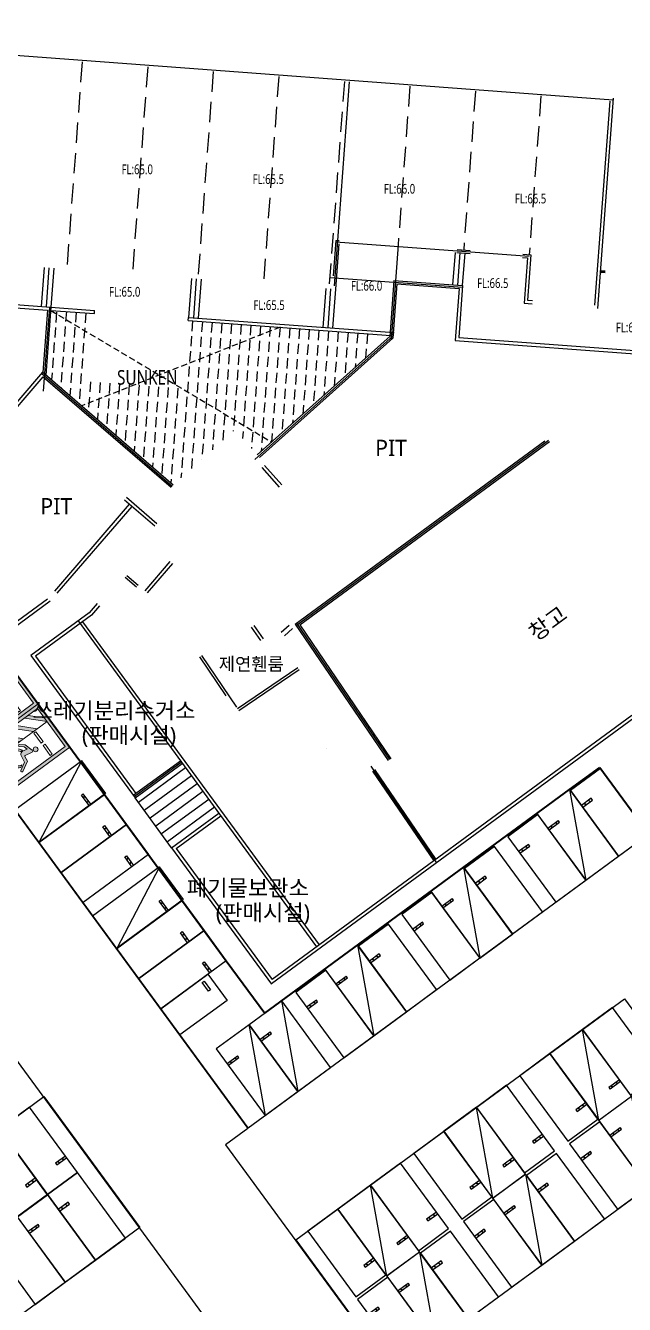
# Model space of a CAD drawing. Header units: millimetres. Extents: x 75184266 to 76346726, y -35077925 to -33679385.
# Drawn here: x 75375782 to 75412683, y -34925494 to -34846768 of the extents above; entities that cross this region are included whole.
import ezdxf
from ezdxf.enums import TextEntityAlignment as Align

# ---------------------------------------------------------------- set-up
doc = ezdxf.new("R2010")
doc.units = ezdxf.units.MM
doc.header["$LTSCALE"] = 50
doc.header["$MEASUREMENT"] = 0
doc.linetypes.add('XR-지하3층$0$HIDDEN', pattern=[0.375, 0.25, -0.125])
doc.linetypes.add('XR-지하3층$0$HIDDEN2', pattern=[0.1875, 0.125, -0.0625])
for name, color, linetype in [('XR-지하3층$0$1HIDDEN2', 1, 'XR-지하3층$0$HIDDEN2'), ('XR-지하3층$0$5', 5, 'CONTINUOUS'), ('XR-지하3층$0$A-주차', 9, 'CONTINUOUS'), ('XR-지하3층$0$hat', 8, 'CONTINUOUS'), ('XR-지하3층$0$일반주차', 8, 'CONTINUOUS'), ('XR-지하3층$0$장애인', 11, 'CONTINUOUS'), ('XR-지하3층$0$확장형주차', 8, 'CONTINUOUS')]:
    doc.layers.add(name, color=color, linetype=linetype)
doc.layers.add('건축', color=8, linetype='CONTINUOUS', plot=False)
doc.layers.add('유도관제-주차면', color=7, linetype='CONTINUOUS', lineweight=100)
doc.styles.add('HY각헤드라인M', font='')
doc.styles.add('XR-지하3층$0$맑은고딕', font='')
doc.styles.add('XR-지하3층$0$울릉도m', font='')
doc.styles.get('HY각헤드라인M').set_extended_font_data('Malgun Gothic')
doc.styles.get('XR-지하3층$0$맑은고딕').set_extended_font_data('Malgun Gothic')
doc.styles.get('XR-지하3층$0$울릉도m').set_extended_font_data('Malgun Gothic')

# ---------------------------------------------------------------- blocks, each defined once
blk = doc.blocks.new('XR-지하3층$0$일반형 주차')
at = {"layer": 'XR-지하3층$0$일반주차'}
for p, q in [((750, 3865), (0, 3865)), ((0, 3735), (750, 3735)), ((750, 3735), (750, 3865))]:
    blk.add_line(p, q, dxfattribs=at)
blk.add_lwpolyline([(2300, 5000), (0, 5000), (0, 0), (2300, 0)], close=True, dxfattribs=at)
for centre in [(238, 3800), (563, 3800)]:
    blk.add_circle(centre, 17.5, dxfattribs=at)
blk = doc.blocks.new('XR-지하3층$0$확장형 주차')
at = {"layer": 'XR-지하3층$0$확장형주차', "color": 7}
for p, q in [((0, 3965), (800, 3965)), ((800, 3835), (800, 3965)), ((0, 3835), (800, 3835))]:
    blk.add_line(p, q, dxfattribs=at)
blk.add_lwpolyline([(2500, 5100), (0, 0)], dxfattribs=at)
blk.add_lwpolyline([(2500, 5091), (0, 5091), (0, -9), (2500, -9)], close=True, dxfattribs=at)
for centre in [(238, 3900), (613, 3900)]:
    blk.add_circle(centre, 17.5, dxfattribs=at)
blk = doc.blocks.new('XR-지하3층$0$장애인 주차')
at = {"layer": 'XR-지하3층$0$5', "ltscale": 4}
h = blk.add_hatch(color=7, dxfattribs=at)
h.dxf.hatch_style = 1
h.paths.add_polyline_path([(3842, -695), (4402, -695), (4402, -1115), (3842, -1115)])
h.paths.add_polyline_path([(3892, -1065), (4352, -1065), (4352, -745), (3892, -745)], flags=16)
h.paths.add_polyline_path([(3982, -990), (3988, -973), (4011, -981), (4046, -898), (4136, -898), (4137, -881), (4072, -881), (4072, -863), (4138, -863), (4142, -810, -3.72247), (4161, -797), (4152, -916), (4058, -916), (4021, -1003)], flags=0)
h = blk.add_hatch(color=256, dxfattribs=at)
h.dxf.hatch_style = 1
h.paths.add_polyline_path([(4352, -1065), (4352, -745), (3892, -745), (3892, -1065)])
at = {"layer": 'XR-지하3층$0$hat'}
h = blk.add_hatch(color=7, dxfattribs=at)
edge = h.paths.add_edge_path()
edge.add_line((4161, -797), (4152, -916))
edge.add_line((4152, -916), (4058, -916))
edge.add_line((4058, -916), (4021, -1003))
edge.add_line((4021, -1003), (3982, -990))
edge.add_line((3982, -990), (3988, -973))
edge.add_line((3988, -973), (4011, -981))
edge.add_line((4011, -981), (4046, -898))
edge.add_line((4046, -898), (4136, -898))
edge.add_line((4136, -898), (4137, -881))
edge.add_line((4137, -881), (4072, -881))
edge.add_line((4072, -881), (4072, -863))
edge.add_line((4072, -863), (4138, -863))
edge.add_line((4138, -863), (4142, -810))
edge.add_arc((4140, -787), 22.8, -24.88273, 274.96983, ccw=False)
edge = h.paths.add_edge_path()
edge.add_line((4048, -981), (4058, -958))
edge.add_arc((4127, -942), 71.5, 192.8781, 416.16881)
edge.add_line((4167, -882), (4169, -863))
edge.add_arc((4127, -942), 89.2, 206.53502, 422.4866, ccw=False)
at = {"layer": 'XR-지하3층$0$장애인', "lineweight": 5, "true_color": 0xffffff}
blk.add_hatch(color=7, dxfattribs=at).paths.add_polyline_path([(2472, 3995), (2472, -1005), (3842, -1005), (3842, -805), (2672, -805), (2672, 3795), (5572, 3795), (5572, -805), (4402, -805), (4402, -1005), (5772, -1005), (5772, 3995)])
h = blk.add_hatch(color=7, dxfattribs=at)
h.paths.add_polyline_path([(5572, 2795), (5572, 3078), (4855, 3795), (4572, 3795)])
h.paths.add_polyline_path([(4572, 3045), (4572, 2762), (5572, 1762), (5572, 2045)])
h.paths.add_polyline_path([(4572, 2012), (4572, 1729), (5572, 729), (5572, 1012)])
h.paths.add_polyline_path([(5572, -304), (5572, -21), (4572, 979), (4572, 696)])
h.paths.add_polyline_path([(4572, -54), (4572, -336), (5041, -805), (5323, -805)])
h = blk.add_hatch(color=7, dxfattribs=at)
h.paths.add_polyline_path([(3763, 2216, -1), (3463, 2216, -1)])
h.paths.add_polyline_path([(3992, 1503, -0.343093), (3870, 1283), (3381, 1194), (3090, 708, -0.931653), (2987, 770), (3330, 1379), (3639, 1415, 0.446048), (3689, 1485), (3600, 1888, -0.596144), (3699, 2009), (4214, 1851), (4443, 1569, -0.883364), (4355, 1493), (4151, 1741), (3925, 1810)])
h.paths.add_polyline_path([(4053, 1393), (4055, 1528, -1.526545), (3257, 820), (3348, 969, 1.638056)])
at = {"layer": 'XR-지하3층$0$1HIDDEN2', "color": 11}
for points in [[(4161, -797), (4152, -916), (4058, -916), (4021, -1003), (3982, -990), (3988, -973), (4011, -981), (4046, -898), (4136, -898), (4137, -881), (4072, -881), (4072, -863), (4138, -863), (4142, -810)], [(4167, -882), (4169, -863)]]:
    blk.add_lwpolyline(points, dxfattribs=at)
for centre, radius, start, end in [((4140, -787), 22.8, 335.11727, 274.96983), ((4127, -942), 89.2, 206.53502, 62.4866), ((4127, -942), 71.5, 192.8781, 56.16881)]:
    blk.add_arc(centre, radius, start, end, dxfattribs=at)
at = {"layer": 'XR-지하3층$0$5', "lineweight": 5}
for p, q in [((4572, 3795), (4572, -805)), ((5572, 2795), (4572, 3795)), ((5572, 3078), (4855, 3795)), ((5572, 2045), (4572, 3045)), ((5572, 1762), (4572, 2762)), ((5572, 1012), (4572, 2012)), ((5572, 729), (4572, 1729)), ((5572, -21), (4572, 979)), ((5572, -304), (4572, 696)), ((5323, -805), (4572, -54)), ((5041, -805), (4572, -336))]:
    blk.add_line(p, q, dxfattribs=at)
at = {"layer": 'XR-지하3층$0$5', "ltscale": 4}
for p, q in [((4165, -1005), (4165, -805)), ((4165, -805), (4165, -905))]:
    blk.add_line(p, q, dxfattribs=at)
at = {"layer": 'XR-지하3층$0$5', "lineweight": 5}
for points in [[(3842, -1005), (2472, -1005), (2472, 3995), (5772, 3995), (5772, -1005), (4402, -1005)], [(3842, -805), (2672, -805), (2672, 3795), (5572, 3795), (5572, -805), (4402, -805)]]:
    blk.add_lwpolyline(points, dxfattribs=at)
at = {"layer": 'XR-지하3층$0$5', "ltscale": 4}
for points in [[(3842, -695), (3842, -1115), (4402, -1115), (4402, -695)], [(3892, -745), (3892, -1065), (4352, -1065), (4352, -745)]]:
    blk.add_lwpolyline(points, close=True, dxfattribs=at)
at = {"layer": 'XR-지하3층$0$장애인', "color": 8, "lineweight": 5}
for p, q in [((3689, 1485), (3600, 1888, 0)), ((3699, 2009, 0), (4214, 1851, 0)), ((3925, 1810, 0), (4151, 1741, 0)), ((4151, 1741, 0), (4355, 1493, 0)), ((4214, 1851, 0), (4443, 1569, 0)), ((3348, 969), (3257, 820)), ((4055, 1528), (4053, 1393))]:
    blk.add_line(p, q, dxfattribs=at)
at = {"layer": 'XR-지하3층$0$장애인', "color": 7, "lineweight": 5}
for points in [[(3523, 2720), (2773, 2720), (2773, 2870), (3523, 2870)], [(4473, 2720), (3723, 2720), (3723, 2870), (4473, 2870)]]:
    blk.add_lwpolyline(points, close=True, dxfattribs=at)
at = {"layer": 'XR-지하3층$0$장애인', "color": 8, "lineweight": 5, "extrusion": (0.976964, 0.213404, 0), "elevation": 4221}
blk.add_lwpolyline([(617, 0), (931, 0)], dxfattribs=at)
at = {"layer": 'XR-지하3층$0$장애인', "color": 8, "lineweight": 5}
for points in [[(3094, 715, -1.000002), (2987, 770), (3330, 1379), (3640, 1415)], [(3992, 1503, -0.343093), (3870, 1283), (3381, 1194), (3094, 715)]]:
    blk.add_lwpolyline(points, format="xyb", dxfattribs=at)
blk.add_circle((3613, 2216), 150, dxfattribs=at)
for centre, radius, start, end in [((3682, 1922, 0), 88.4, 79.11433, 202.31847), ((3810, 1000), 582, 198.00599, 65.09494), ((3809, 1000), 462, 183.85247, 58.2396), ((3632, 1473), 57.7, 276.27861, 12.43535), ((4394, 1537, 0), 58.8, 227.96553, 33.79043)]:
    blk.add_arc(centre, radius, start, end, dxfattribs=at)
blk = doc.blocks.new('XR-지하3층$0$A$C73B52ADF')
at = {"layer": 'XR-지하3층$0$A-주차', "elevation": 0}
for points in [[(-2038, 2466), (-38, 2466), (-38, -1134), (-2038, -1134)], [(-1166, 2021), (-1166, 1871), (-1832, 1871), (-1832, 2021)]]:
    blk.add_lwpolyline(points, close=True, dxfattribs=at)

msp = doc.modelspace()

# ---------------------------------------------------------------- linework, layer by layer
at = {"layer": '건축', "ltscale": 0.5}
for p, q in [((75350478, -34846768), (75411986, -34851330)), ((75395723, -34850224), (75394791, -34862789)), ((75411994, -34851230), (75411032, -34864194)), ((75411779, -34851414), (75410847, -34863980)), ((75394899, -34859989), (75394736, -34862183)), ((75394899, -34859989), (75395098, -34860004)), ((75395084, -34860204), (75394876, -34862996)), ((75394891, -34860089), (75406809, -34860973)), ((75398738, -34860274), (75398305, -34866113)), ((75402364, -34860744, 0), (75403171, -34860804, 0)), ((75402378, -34860544, 0), (75403186, -34860604, 0)), ((75406402, -34861043), (75406702, -34861065)), ((75406417, -34860844), (75406916, -34860881)), ((75406702, -34861065), (75406495, -34863858)), ((75406916, -34860881), (75406709, -34863673)), ((75394529, -34862268), (75402707, -34862875)), ((75398476, -34862461), (75398219, -34865922)), ((75398661, -34862675), (75398413, -34866017)), ((75398476, -34862461), (75402714, -34862775)), ((75398661, -34862675), (75402500, -34862960)), ((75402500, -34862960), (75402263, -34866151)), ((75402714, -34862775), (75402478, -34865966)), ((75366078, -34863267), (75377347, -34864102)), ((75366262, -34863481), (75377132, -34864287)), ((75406495, -34863858), (75406993, -34863895)), ((75406709, -34863673), (75407008, -34863695)), ((75377132, -34864287), (75376848, -34868117)), ((75377247, -34864095), (75376863, -34869264)), ((75377347, -34864102), (75377037, -34868279)), ((75398423, -34865874), (75389904, -34873478)), ((75398434, -34865730), (75390061, -34873203)), ((75398413, -34866017), (75390194, -34873352)), ((75369540, -34876588), (75376843, -34868112)), ((75369795, -34876598), (75376864, -34868394)), ((75376777, -34868188), (75384820, -34875117)), ((75376843, -34868112), (75384885, -34875042)), ((75376864, -34868394), (75384754, -34875193)), ((75392398, -34883612), (75407777, -34872338)), ((75392455, -34883694), (75407997, -34872300)), ((75392672, -34883659), (75408056, -34872381)), ((75391419, -34875174), (75390354, -34873981)), ((75391568, -34875041), (75390503, -34873847)), ((75389496, -34914631), (75360760, -34875436)), ((75383744, -34877590), (75381877, -34875981)), ((75383875, -34877438), (75382007, -34875829)), ((75384674, -34879758), (75383121, -34881561)), ((75384826, -34879888), (75383272, -34881691)), ((75381921, -34880725), (75382618, -34881325)), ((75382019, -34880611), (75382716, -34881211)), ((75377139, -34882069), (75374971, -34883658)), ((75377294, -34882203), (75374928, -34883937)), ((75379700, -34882919), (75376111, -34885550)), ((75379837, -34883067), (75376390, -34885593)), ((75379014, -34883422), (75393717, -34903476)), ((75379294, -34883465), (75393878, -34903358)), ((75391531, -34884115, 0), (75392031, -34883669)), ((75392398, -34883612), (75398117, -34892011)), ((75392479, -34883553), (75398199, -34891954)), ((75392672, -34883659), (75398282, -34891898)), ((75389686, -34883804), (75390249, -34884631)), ((75389852, -34883692), (75390414, -34884518)), ((75391731, -34884339), (75392231, -34883893)), ((75376111, -34885550), (75382536, -34894314)), ((75376390, -34885593), (75382579, -34894035)), ((75386498, -34885634), (75388125, -34888023)), ((75386622, -34885549), (75388783, -34888723)), ((75388845, -34888814), (75392557, -34886287)), ((75388924, -34888930), (75392635, -34886403)), ((75394300, -34891282), (75394300, -34891282)), ((75382418, -34894153), (75385321, -34892024)), ((75382477, -34894234), (75385380, -34892105)), ((75382536, -34894314), (75385439, -34892186)), ((75397059, -34892368), (75401106, -34898311)), ((75397166, -34892658), (75400930, -34898186)), ((75397290, -34892573), (75401054, -34898101)), ((75384783, -34897379), (75382536, -34894314)), ((75384783, -34897379), (75387686, -34895250)), ((75385062, -34897422), (75387804, -34895412)), ((75389496, -34914631), (75414254, -34896479)), ((75384783, -34897379), (75390934, -34905769)), ((75385062, -34897422), (75390977, -34905489)), ((75392441, -34921524), (75412683, -34906683)), ((75412683, -34906683), (75418714, -34914909)), ((75345785, -34935518), (75376915, -34912695)), ((75376915, -34912695, 0), (75382827, -34920760)), ((75398472, -34929750), (75418714, -34914909)), ((75382827, -34920760), (75351697, -34943583)), ((75392441, -34921524), (75398472, -34929750))]:
    msp.add_line(p, q, dxfattribs=at)
at = {"layer": '건축', "linetype": 'XR-지하3층$0$HIDDEN', "ltscale": 100}
for p, q in [((75379269, -34849003), (75378337, -34861569)), ((75383308, -34849303), (75382376, -34861868)), ((75387346, -34849602), (75386414, -34862168)), ((75391385, -34849902), (75390453, -34862467)), ((75395424, -34850201), (75394492, -34862767)), ((75399463, -34850501), (75398738, -34860274)), ((75403502, -34850801), (75402777, -34860574)), ((75407541, -34851100), (75406816, -34860873))]:
    msp.add_line(p, q, dxfattribs=at)
at = {"layer": '건축'}
for p, q in [((75402116, -34862731), (75402264, -34860736)), ((75402415, -34862753), (75402563, -34860758)), ((75402714, -34862775), (75402862, -34860781)), ((75376926, -34861665), (75376748, -34864058)), ((75377225, -34861687), (75377047, -34864080)), ((75377225, -34861687), (75377047, -34864080)), ((75377524, -34861709), (75377347, -34864102)), ((75377524, -34861709), (75377347, -34864102)), ((75386001, -34862338), (75385823, -34864731)), ((75386300, -34862360), (75386122, -34864753)), ((75386599, -34862382), (75386422, -34864775)), ((75411497, -34861982), (75411248, -34861963)), ((75411501, -34861937), (75411251, -34861918)), ((75411501, -34861927), (75411252, -34861908)), ((75411505, -34861882), (75411255, -34861863)), ((75394278, -34862952), (75394101, -34865345)), ((75394577, -34862974), (75394400, -34865367)), ((75394876, -34862996), (75394699, -34865389))]:
    msp.add_line(p, q, dxfattribs=at)
at = {"layer": '건축', "linetype": 'XR-지하3층$0$HIDDEN', "ltscale": 30}
for p, q in [((75377332, -34864302), (75390952, -34872408, 0)), ((75391463, -34865336), (75379240, -34870178, 0))]:
    msp.add_line(p, q, dxfattribs=at)
at = {"layer": '건축', "ltscale": 100}
for p, q in [((75377332, -34864302), (75380020, -34864501)), ((75377347, -34864102), (75380035, -34864302)), ((75380020, -34864501), (75380035, -34864302)), ((75385808, -34864933), (75385823, -34864731)), ((75385823, -34864731), (75398500, -34865671)), ((75385808, -34864931), (75398292, -34865856)), ((75402263, -34866151), (75419371, -34867420)), ((75402478, -34865966), (75419386, -34867220)), ((75382172, -34876235, 0), (75377567, -34881580, 0)), ((75382324, -34876366, 0), (75377718, -34881710, 0)), ((75380191, -34882349), (75379700, -34882919, 0)), ((75380342, -34882480, 0), (75379837, -34883067, 0)), ((75413263, -34889394, 0), (75390932, -34905766, 0)), ((75413145, -34889233, 0), (75390975, -34905487, 0)), ((75385647, -34892469), (75382744, -34894598)), ((75386002, -34892953), (75383099, -34895082)), ((75386357, -34893437), (75383453, -34895566)), ((75386711, -34893921), (75383808, -34896049)), ((75387066, -34894405), (75384163, -34896533)), ((75387421, -34894889), (75384518, -34897017))]:
    msp.add_line(p, q, dxfattribs=at)
at = {"layer": '건축', "linetype": 'XR-지하3층$0$HIDDEN', "ltscale": 50}
for p, q in [((75377693, -34864415), (75377384, -34868579)), ((75378299, -34864360), (75377950, -34869066)), ((75378897, -34864404), (75378515, -34869553)), ((75379495, -34864449), (75379081, -34870040)), ((75386076, -34864950), (75385359, -34874618)), ((75386675, -34864995), (75386004, -34874043)), ((75387273, -34865039), (75386648, -34873468)), ((75387871, -34865084), (75387292, -34872893)), ((75388470, -34865128), (75387936, -34872318)), ((75389069, -34865159), (75388581, -34871743)), ((75389667, -34865203), (75389150, -34872182)), ((75390266, -34865248), (75389705, -34872805)), ((75390864, -34865292), (75390293, -34872996)), ((75391463, -34865336), (75390937, -34872421)), ((75392061, -34865381), (75391581, -34871846)), ((75392659, -34865425), (75392226, -34871271)), ((75393258, -34865470), (75392870, -34870696)), ((75393856, -34865514), (75393514, -34870121)), ((75394454, -34865558), (75394159, -34869546)), ((75395053, -34865603), (75394803, -34868971)), ((75395651, -34865647), (75395447, -34868396)), ((75396249, -34865691), (75396091, -34867821)), ((75396848, -34865736), (75396736, -34867246)), ((75379782, -34868699), (75379646, -34870528)), ((75380380, -34868743), (75380212, -34871015)), ((75380979, -34868787), (75380777, -34871502)), ((75381577, -34868832), (75381343, -34871990)), ((75382175, -34868876), (75381908, -34872477)), ((75382774, -34868913), (75382474, -34872964)), ((75383373, -34868957), (75383039, -34873451)), ((75383971, -34869001), (75383605, -34873939)), ((75384569, -34869045), (75384170, -34874426)), ((75385168, -34869088), (75384736, -34874913))]:
    msp.add_line(p, q, dxfattribs=at)
at = {"layer": '건축', "ltscale": 0.5}
msp.add_lwpolyline([(75414188, -34962239), (75414103, -34962301), (75408961, -34955287), (75408921, -34955317), (75407412, -34953261), (75406893, -34953642), (75367795, -34900313), (75367715, -34900372), (75339158, -34861420), (75346577, -34855981), (75357166, -34870424), (75362811, -34866285), (75366413, -34871198), (75361009, -34875159), (75360687, -34875396), (75389481, -34914671), (75388110, -34915676), (75435531, -34980357), (75435612, -34980298), (75435847, -34980619), (75430524, -34984521), (75414188, -34962239)], dxfattribs=at)
at = {"layer": '건축', "ltscale": 600}
msp.add_lwpolyline([(75411255, -34861863), (75411205, -34861860), (75411198, -34861959), (75411248, -34861963)], close=True, dxfattribs=at)
at = {"layer": '유도관제-주차면', "lineweight": 40, "ltscale": 0.5}
for p, q in [((75365029, -34872802), (75388148, -34904336)), ((75409305, -34893795), (75411163, -34892433)), ((75411163, -34892433), (75421323, -34906300)), ((75390518, -34907569), (75409305, -34893795)), ((75388148, -34904336), (75390518, -34907569))]:
    msp.add_line(p, q, dxfattribs=at)

# ---------------------------------------------------------------- block references
at = {"layer": '유도관제-주차면', "lineweight": 40, "xscale": -1}
for name, p, rotation in [('XR-지하3층$0$장애인 주차', (75374799, -34892884), 306.2469333594607), ('XR-지하3층$0$장애인 주차', (75376750, -34895545), 306.2469333594607), ('XR-지하3층$0$확장형 주차', (75376607, -34897050), 306.2469343039791), ('XR-지하3층$0$일반형 주차', (75377966, -34898904), 306.2469333594607), ('XR-지하3층$0$일반형 주차', (75379326, -34900759), 306.2469333594607), ('XR-지하3층$0$확장형 주차', (75381396, -34903582), 306.2469343039791), ('XR-지하3층$0$일반형 주차', (75382756, -34905437), 306.2469333594607), ('XR-지하3층$0$일반형 주차', (75384116, -34907292), 306.2469333594607)]:
    msp.add_blockref(name, p, dxfattribs=dict(at, rotation=rotation))
at = {"layer": '유도관제-주차면', "lineweight": 40}
for name, p, rotation in [('XR-지하3층$0$일반형 주차', (75412319, -34897898), 36.24693643183485), ('XR-지하3층$0$확장형 주차', (75410303, -34899376), 36.24693643183485), ('XR-지하3층$0$일반형 주차', (75408448, -34900736), 36.24693643183485), ('XR-지하3층$0$일반형 주차', (75405786, -34902688), 36.24693643183485), ('XR-지하3층$0$확장형 주차', (75403770, -34904166), 36.24693643183485), ('XR-지하3층$0$일반형 주차', (75401915, -34905526), 36.24693643183485), ('XR-지하3층$0$일반형 주차', (75399254, -34907477), 36.24693643183485), ('XR-지하3층$0$확장형 주차', (75397238, -34908955), 36.24693643183485), ('XR-지하3층$0$일반형 주차', (75395383, -34910315), 36.24693643183485), ('XR-지하3층$0$A$C73B52ADF', (75386235, -34908264, 0), 306.2476153954574), ('XR-지하3층$0$확장형 주차', (75392560, -34912384), 36.24693643183485), ('XR-지하3층$0$일반형 주차', (75411957, -34907215), 216.2469348949301), ('XR-지하3층$0$확장형 주차', (75390544, -34913862), 36.24693643183485), ('XR-지하3층$0$확장형 주차', (75410102, -34908575), 216.2469348949301), ('XR-지하3층$0$일반형 주차', (75408086, -34910053), 216.2469348949301), ('XR-지하3층$0$일반형 주차', (75405424, -34912005), 216.2469348949301), ('XR-지하3층$0$확장형 주차', (75414117, -34918280), 36.24693643183485), ('XR-지하3층$0$일반형 주차', (75376029, -34913345), 216.2469364318348), ('XR-지하3층$0$확장형 주차', (75403569, -34913365), 216.2469348949301), ('XR-지하3층$0$일반형 주차', (75412262, -34919639), 36.24693643183485), ('XR-지하3층$0$일반형 주차', (75374174, -34914705), 216.2469364318348), ('XR-지하3층$0$일반형 주차', (75401553, -34914843), 216.2469348949301), ('XR-지하3층$0$일반형 주차', (75409600, -34921591), 36.24693643183485), ('XR-지하3층$0$일반형 주차', (75380086, -34922769), 36.24693643183485), ('XR-지하3층$0$일반형 주차', (75398892, -34916794), 216.2469348949301), ('XR-지하3층$0$확장형 주차', (75407584, -34923069), 36.24693643183485), ('XR-지하3층$0$확장형 주차', (75397037, -34918154), 216.2469348949301), ('XR-지하3층$0$일반형 주차', (75378231, -34924129), 36.24693643183485), ('XR-지하3층$0$일반형 주차', (75405729, -34924429), 36.24693643183485), ('XR-지하3층$0$일반형 주차', (75395021, -34919632), 216.2469348949301), ('XR-지하3층$0$일반형 주차', (75376377, -34925489), 36.24693643183485), ('XR-지하3층$0$일반형 주차', (75403068, -34926380), 36.24693643183485), ('XR-지하3층$0$확장형 주차', (75401052, -34927858), 36.24693643183485), ('XR-지하3층$0$일반형 주차', (75399197, -34929218), 36.24693643183485)]:
    msp.add_blockref(name, p, dxfattribs=dict(at, rotation=rotation))

# ---------------------------------------------------------------- texts
at = {"layer": '건축', "style": 'HY각헤드라인M', "width": 0.75}
for s, p in [('FL:65.0', (75381700, -34855918)), ('FL:65.5', (75389778, -34856518)), ('FL:66.0', (75397856, -34857117)), ('FL:66.5', (75405934, -34857716)), ('FL:66.5', (75403604, -34862922)), ('FL:65.0', (75380924, -34863455)), ('FL:66.0', (75395830, -34863086)), ('FL:65.5', (75389820, -34864272)), ('FL:66.5', (75412154, -34865650))]:
    msp.add_text(s, height=600, rotation=0, dxfattribs=at).set_placement(p)
at = {"layer": '건축', "style": 'XR-지하3층$0$울릉도m', "width": 0.8}
msp.add_text('SUNKEN', height=900, dxfattribs=at).set_placement((75381421, -34868874, 0))
at = {"layer": '건축', "style": 'XR-지하3층$0$맑은고딕'}
for s, p in [('PIT', (75398303, -34872763, 0)), ('PIT', (75377675, -34876354)), ('쓰레기분리수거소', (75381233, -34888937)), ('(판매시설)', (75382158, -34890454, 0)), ('폐기물보관소', (75389481, -34899853)), ('(판매시설)', (75390407, -34901370, 0))]:
    msp.add_text(s, height=1000, dxfattribs=at).set_placement(p, align=Align.MIDDLE_CENTER)
msp.add_text('창고', height=1000, rotation=36.24693, dxfattribs=at).set_placement((75407958, -34883558), align=Align.MIDDLE_CENTER)
msp.add_text('제연휀룸', height=800, dxfattribs=at).set_placement((75389691, -34886060, 0), align=Align.MIDDLE)

doc.saveas('drawing.dxf')
